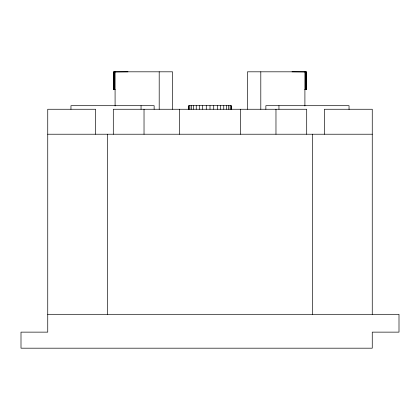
<?xml version="1.0" encoding="UTF-8"?>
<svg xmlns="http://www.w3.org/2000/svg" width="420" height="420" viewBox="0 0 420 420"><rect width="100%" height="100%" fill="white"/><g stroke="black" fill="none" stroke-linecap="round" stroke-linejoin="round"><path stroke-width="0.63" d="M141.052 109.258L141.052 105.693M260.804 109.258L260.804 71.815M304.904 105.992L304.92 71.815M70.954 109.258L70.97 105.693L154.135 105.693L154.135 109.258M113.715 71.951L127.979 71.815M306.285 71.951L292.021 71.815M113.715 89.513L115.012 89.513M304.988 89.513L306.285 89.513M115.096 105.992L115.08 89.644L113.715 89.644L113.715 71.815L172.552 71.815L172.552 109.258M304.92 89.644L306.285 89.644L306.285 71.815L247.448 71.815L247.448 109.258M47.743 134.221L372.256 134.221M47.743 314.307L399 314.307L399 332.136L372.256 332.136L372.256 348.185L21 348.185L21 332.136L47.743 332.136L47.743 109.258L95.629 109.258L95.629 134.221M349.052 109.468L349.031 105.693L265.865 105.693L265.865 109.258M372.256 314.307L372.256 109.258L324.371 109.258L324.371 134.221M312.522 134.221L312.522 314.307M306.7 134.221L306.7 109.258L113.3 109.258L113.3 134.221M306.127 71.815L306.127 89.644M305.671 71.815L305.671 89.644M278.948 105.693L278.948 109.258M275.971 109.258L275.971 134.221M240.314 109.258L240.314 134.221M231.394 109.258L231.394 105.693L188.606 105.693L188.606 109.258M231.073 105.693L231.073 109.258M230.108 105.693L230.108 109.258M228.527 105.693L228.527 109.258M226.391 105.693L226.391 109.258M223.755 105.693L223.755 109.258M220.7 105.693L220.7 109.258M217.319 105.693L217.319 109.258M213.717 105.693L213.717 109.258M210 105.693L210 109.258M206.283 105.693L206.283 109.258M202.681 105.693L202.681 109.258M199.3 105.693L199.3 109.258M196.245 105.693L196.245 109.258M193.609 105.693L193.609 109.258M191.473 105.693L191.473 109.258M189.893 105.693L189.893 109.258M188.927 105.693L188.927 109.258M179.686 109.258L179.686 134.221M159.196 71.815L159.196 109.258M144.028 109.258L144.028 134.221M115.08 71.815L115.08 89.644M114.329 71.815L114.329 89.644M113.873 71.815L113.873 89.644M107.478 134.221L107.478 314.307"/></g></svg>
